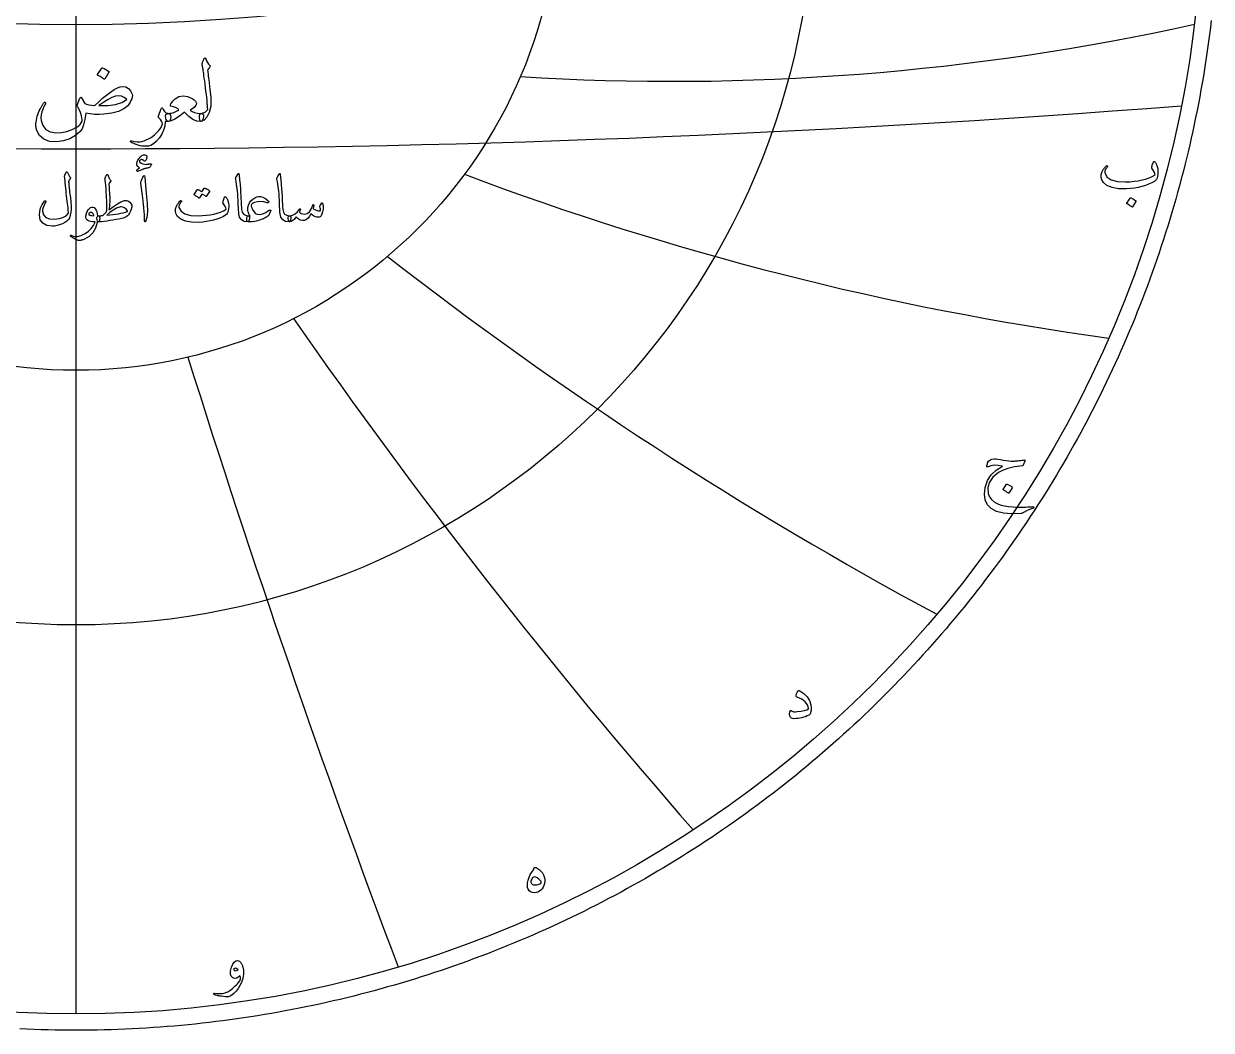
# Model space of a CAD drawing. Header units: millimetres. Extents: x -69 to 69, y -69 to 71.
# Drawn here: x -3.2 to 68.5, y -68.9 to -8.2 of the extents above; entities that cross this region are included whole.
import ezdxf

# ---------------------------------------------------------------- set-up
doc = ezdxf.new("R2010")
doc.units = ezdxf.units.MM
for name, color, linetype in [('CUT_OUTER', 1, 'Continuous'), ('ENGRAVE', 7, 'Continuous'), ('ENGRAVE_FINE', 8, 'Continuous'), ('TEXT', 5, 'Continuous')]:
    doc.layers.add(name, color=color, linetype=linetype)

msp = doc.modelspace()

# ---------------------------------------------------------------- linework, layer by layer
at = {"layer": 'CUT_OUTER'}
msp.add_lwpolyline([(68.4646, -8.0181), (68.4141, -8.4381), (68.361, -8.8577), (68.3054, -9.277), (68.2472, -9.6959), (68.1864, -10.1145), (68.1231, -10.5327), (68.0572, -10.9505), (67.9887, -11.3679), (67.9177, -11.7848), (67.8441, -12.2013), (67.7679, -12.6174), (67.6892, -13.033), (67.608, -13.4481), (67.5242, -13.8626), (67.4379, -14.2767), (67.349, -14.6902), (67.2576, -15.1032), (67.1636, -15.5156), (67.0672, -15.9274), (66.9682, -16.3386), (66.8667, -16.7492), (66.7626, -17.1592), (66.6561, -17.5685), (66.5471, -17.9772), (66.4355, -18.3852), (66.3214, -18.7925), (66.2049, -19.1991), (66.0858, -19.6049), (65.9643, -20.01), (65.8403, -20.4144), (65.7138, -20.818), (65.5848, -21.2208), (65.4534, -21.6229), (65.3194, -22.0241), (65.1831, -22.4245), (65.0443, -22.824), (64.903, -23.2227), (64.7593, -23.6205), (64.6131, -24.0174), (64.4645, -24.4134), (64.3135, -24.8085), (64.1601, -25.2026), (64.0042, -25.5958), (63.846, -25.9881), (63.6853, -26.3793), (63.5223, -26.7696), (63.3568, -27.1589), (63.189, -27.5471), (63.0188, -27.9343), (62.8462, -28.3204), (62.6712, -28.7055), (62.4939, -29.0895), (62.3142, -29.4724), (62.1322, -29.8542), (61.9479, -30.2349), (61.7612, -30.6144), (61.5722, -30.9928), (61.3809, -31.37), (61.1872, -31.7461), (60.9913, -32.1209), (60.793, -32.4946), (60.5925, -32.867), (60.3897, -33.2381), (60.1846, -33.6081), (59.9773, -33.9767), (59.7677, -34.3441), (59.5558, -34.7102), (59.3417, -35.0749), (59.1254, -35.4384), (58.9068, -35.8005), (58.686, -36.1613), (58.4631, -36.5207), (58.2379, -36.8787), (58.0105, -37.2354), (57.7809, -37.5906), (57.5492, -37.9444), (57.3153, -38.2968), (57.0792, -38.6478), (56.841, -38.9973), (56.6006, -39.3453), (56.3582, -39.6919), (56.1136, -40.037), (55.8668, -40.3805), (55.618, -40.7225), (55.3671, -41.063), (55.1141, -41.402), (54.859, -41.7394), (54.6019, -42.0752), (54.3427, -42.4095), (54.0814, -42.7421), (53.8182, -43.0731), (53.5529, -43.4025), (53.2855, -43.7303), (53.0162, -44.0564), (52.7449, -44.3809), (52.4716, -44.7037), (52.1963, -45.0248), (51.919, -45.3443), (51.6398, -45.662), (51.3587, -45.978), (51.0756, -46.2922), (50.7906, -46.6048), (50.5037, -46.9155), (50.2149, -47.2245), (49.9242, -47.5318), (49.6316, -47.8372), (49.3371, -48.1408), (49.0408, -48.4426), (48.7426, -48.7426), (48.4426, -49.0408), (48.1408, -49.3371), (47.8372, -49.6316), (47.5318, -49.9242), (47.2245, -50.2149), (46.9155, -50.5037), (46.6048, -50.7906), (46.2922, -51.0756), (45.978, -51.3587), (45.662, -51.6398), (45.3443, -51.919), (45.0248, -52.1963), (44.7037, -52.4716), (44.3809, -52.7449), (44.0564, -53.0162), (43.7303, -53.2855), (43.4025, -53.5529), (43.0731, -53.8182), (42.7421, -54.0814), (42.4095, -54.3427), (42.0752, -54.6019), (41.7394, -54.859), (41.402, -55.1141), (41.063, -55.3671), (40.7225, -55.618), (40.3805, -55.8668), (40.037, -56.1136), (39.6919, -56.3582), (39.3453, -56.6006), (38.9973, -56.841), (38.6478, -57.0792), (38.2968, -57.3153), (37.9444, -57.5492), (37.5906, -57.7809), (37.2354, -58.0105), (36.8787, -58.2379), (36.5207, -58.4631), (36.1613, -58.686), (35.8005, -58.9068), (35.4384, -59.1254), (35.0749, -59.3417), (34.7102, -59.5558), (34.3441, -59.7677), (33.9767, -59.9773), (33.6081, -60.1846), (33.2381, -60.3897), (32.867, -60.5925), (32.4946, -60.793), (32.1209, -60.9913), (31.7461, -61.1872), (31.37, -61.3809), (30.9928, -61.5722), (30.6144, -61.7612), (30.2349, -61.9479), (29.8542, -62.1322), (29.4724, -62.3142), (29.0895, -62.4939), (28.7055, -62.6712), (28.3204, -62.8462), (27.9343, -63.0188), (27.5471, -63.189), (27.1589, -63.3568), (26.7696, -63.5223), (26.3793, -63.6853), (25.9881, -63.846), (25.5958, -64.0042), (25.2026, -64.1601), (24.8085, -64.3135), (24.4134, -64.4645), (24.0174, -64.6131), (23.6205, -64.7593), (23.2227, -64.903), (22.824, -65.0443), (22.4245, -65.1831), (22.0241, -65.3194), (21.6229, -65.4534), (21.2208, -65.5848), (20.818, -65.7138), (20.4144, -65.8403), (20.01, -65.9643), (19.6049, -66.0858), (19.1991, -66.2049), (18.7925, -66.3214), (18.3852, -66.4355), (17.9772, -66.5471), (17.5685, -66.6561), (17.1592, -66.7626), (16.7492, -66.8667), (16.3386, -66.9682), (15.9274, -67.0672), (15.5156, -67.1636), (15.1032, -67.2576), (14.6902, -67.349), (14.2767, -67.4379), (13.8626, -67.5242), (13.4481, -67.608), (13.033, -67.6892), (12.6174, -67.7679), (12.2013, -67.8441), (11.7848, -67.9177), (11.3679, -67.9887), (10.9505, -68.0572), (10.5327, -68.1231), (10.1145, -68.1864), (9.6959, -68.2472), (9.277, -68.3054), (8.8577, -68.361), (8.4381, -68.4141), (8.0181, -68.4646), (7.5979, -68.5125), (7.1774, -68.5578), (6.7566, -68.6006), (6.3355, -68.6407), (5.9142, -68.6783), (5.4927, -68.7133), (5.071, -68.7457), (4.6491, -68.7755), (4.227, -68.8028), (3.8047, -68.8274), (3.3824, -68.8495), (2.9598, -68.8689), (2.5372, -68.8858), (2.1145, -68.9001), (1.6917, -68.9117), (1.2688, -68.9208), (0.8459, -68.9273), (0.423, -68.9312), (0, -68.9325), (-0.423, -68.9312), (-0.8459, -68.9273), (-1.2688, -68.9208), (-1.6917, -68.9117), (-2.1145, -68.9001), (-2.5372, -68.8858), (-2.9598, -68.8689), (-3.3824, -68.8495)], dxfattribs=at)
at = {"layer": 'ENGRAVE'}
for points in [[(0, -67.95), (0, 67.95)], [(0, -67.95), (0, -29.1157)]]:
    msp.add_lwpolyline(points, dxfattribs=at)
for radius in [67.95, 44.4794, 29.1157]:
    msp.add_circle((0, 0), radius, dxfattribs=at)
for centre, radius, start, end in [((0, 115.8727), 124.1164, 237.334847, 302.665153), ((35.9361, 134.1152), 145.7968, 266.404727, 282.482635), ((86.6764, 150.1279), 178.9681, 249.303424, 262.165751), ((163.2884, 163.2884), 235.1693, 232.086577, 241.733322), ((299.7831, 173.0798), 349.0056, 214.777897, 221.20906), ((668.4659, 179.1149), 693.4747, 197.4053373, 200.6209189)]:
    msp.add_arc(centre, radius, start, end, dxfattribs=at)
at = {"layer": 'ENGRAVE_FINE'}
msp.add_arc((0, 841.4234), 857.1744, 265.5394658, 274.4605342, dxfattribs=at)
at = {"layer": 'TEXT'}
for points in [[(7.6192, -10.5623), (7.6553, -10.4749), (7.6835, -10.4056), (7.7036, -10.3544), (7.7156, -10.3212), (7.725, -10.3001), (7.737, -10.2851), (7.7518, -10.276), (7.7692, -10.273), (7.789, -10.2764), (7.8054, -10.2864), (7.8184, -10.3032), (7.8281, -10.3266), (7.8727, -10.4415), (7.9259, -10.5449), (7.9879, -10.637), (8.0585, -10.7177), (8.0783, -10.7435), (8.084, -10.7727), (8.0756, -10.8051), (8.0532, -10.841), (7.9353, -11.0071), (7.9433, -11.0814), (7.9514, -11.1544), (7.9594, -11.2261), (7.9674, -11.2964), (7.9755, -11.3654), (7.9835, -11.433), (7.9916, -11.4993), (7.9996, -11.5643), (8.0736, -12.1657), (8.1188, -12.6359), (8.1352, -12.9748), (8.1228, -13.1824), (8.0217, -13.5592), (7.8897, -13.8375), (7.727, -14.0173), (7.5334, -14.0987), (7.5281, -14.0987), (7.5227, -14.0987), (7.5174, -14.0987), (7.512, -14.0987), (7.4802, -14.0685), (7.4598, -13.9995), (7.4507, -13.8917), (7.4531, -13.745), (7.4581, -13.6908), (7.4732, -13.6513), (7.4983, -13.6265), (7.5334, -13.6164), (7.6694, -13.5893), (7.7826, -13.5401), (7.873, -13.4688), (7.9407, -13.3753), (7.9361, -13.2631), (7.9279, -13.1356), (7.916, -12.9926), (7.9005, -12.8342), (7.8815, -12.661), (7.8596, -12.4738), (7.8347, -12.2726), (7.8067, -12.0572), (7.7809, -11.8456), (7.7571, -11.6554), (7.7354, -11.4866), (7.7156, -11.3393), (7.6985, -11.2134), (7.6848, -11.1089), (7.6744, -11.0258), (7.6674, -10.9642), (7.6138, -10.6588), (7.6121, -10.6287), (7.6125, -10.6025), (7.6148, -10.5804), (7.6192, -10.5623)], [(1.5538, -10.8785), (1.5605, -10.8718), (1.5699, -10.8678), (1.582, -10.8664), (1.5967, -10.8678), (1.7009, -10.91), (1.799, -10.9615), (1.8911, -11.0225), (1.9771, -11.0928), (1.9855, -11.1035), (1.9892, -11.1142), (1.9882, -11.1249), (1.9825, -11.1357), (1.7307, -11.5429), (1.7213, -11.5526), (1.7092, -11.5549), (1.6945, -11.5499), (1.6771, -11.5375), (1.662, -11.5268), (1.6382, -11.5107), (1.6057, -11.4893), (1.5646, -11.4625), (1.514, -11.4304), (1.4534, -11.3928), (1.3827, -11.35), (1.302, -11.3018), (1.2913, -11.2937), (1.2859, -11.2857), (1.2859, -11.2776), (1.2913, -11.2696)], [(2.8076, -11.993), (2.9945, -12.0204), (3.1532, -12.1081), (3.2838, -12.2562), (3.3863, -12.4645), (3.3977, -12.5442), (3.389, -12.6332), (3.3602, -12.7317), (3.3113, -12.8395), (3.255, -12.9433), (3.2041, -13.0297), (3.1586, -13.0987), (3.1184, -13.1503), (2.884, -13.3432), (2.5665, -13.4932), (2.166, -13.6004), (1.6824, -13.6647), (1.3914, -13.6787), (1.1131, -13.6727), (0.8476, -13.6466), (0.5947, -13.6004), (0.5351, -13.9932), (0.4581, -14.309), (0.3637, -14.5477), (0.2518, -14.7095), (-0.0415, -14.959), (-0.3751, -15.1448), (-0.7488, -15.2671), (-1.1627, -15.3257), (-1.5984, -15.3052), (-1.9463, -15.1797), (-2.2065, -14.9489), (-2.379, -14.613), (-2.3937, -14.561), (-2.4058, -14.5066), (-2.4151, -14.4498), (-2.4218, -14.3907), (-2.4252, -14.3296), (-2.4245, -14.2668), (-2.4198, -14.2023), (-2.4111, -14.1362), (-2.3924, -14.0191), (-2.3683, -13.9038), (-2.3388, -13.7901), (-2.304, -13.6781), (-2.2641, -13.5681), (-2.2196, -13.4604), (-2.1704, -13.3551), (-2.1164, -13.2521), (-2.0925, -13.2102), (-2.0689, -13.1704), (-2.0456, -13.1325), (-2.0227, -13.0967), (-2.0004, -13.0629), (-1.9791, -13.0311), (-1.9589, -13.0013), (-1.9396, -12.9735), (-1.9259, -12.9577), (-1.9115, -12.948), (-1.8964, -12.9443), (-1.8807, -12.9467), (-1.8639, -12.953), (-1.8512, -12.9614), (-1.8425, -12.9718), (-1.8378, -12.9842), (-1.8365, -12.9983), (-1.8378, -13.0137), (-1.8418, -13.0304), (-1.8485, -13.0485), (-1.8877, -13.1078), (-1.9249, -13.1731), (-1.96, -13.2444), (-1.9932, -13.3218), (-2.0629, -13.5197), (-2.1057, -13.7062), (-2.1218, -13.8813), (-2.1111, -14.0451), (-2.0109, -14.3562), (-1.8284, -14.5822), (-1.5636, -14.7232), (-1.2163, -14.7791), (-0.8807, -14.7634), (-0.5546, -14.7001), (-0.2378, -14.5893), (0.0697, -14.4309), (0.1624, -14.3649), (0.2425, -14.2849), (0.3098, -14.1908), (0.3643, -14.0826), (0.3707, -14.0675), (0.3737, -14.0491), (0.3734, -14.0273), (0.3697, -14.0022), (0.3225, -13.7625), (0.2612, -13.5521), (0.1859, -13.3713), (0.0964, -13.2199), (0.0787, -13.1922), (0.0683, -13.1677), (0.0653, -13.1466), (0.0697, -13.1289), (0.2358, -12.6895), (0.2595, -12.6563), (0.2826, -12.6426), (0.3051, -12.6483), (0.3268, -12.6734), (0.5251, -13.011), (0.6312, -13.0612), (0.7675, -13.0994), (0.934, -13.1255), (1.1306, -13.1396), (1.364, -12.9122), (1.598, -12.7016), (1.8328, -12.5077), (2.0682, -12.3305), (2.2933, -12.1828), (2.4915, -12.0773), (2.663, -12.014), (2.8076, -11.993)], [(3.0702, -12.7859), (2.9057, -12.6607), (2.734, -12.585), (2.5548, -12.5589), (2.3683, -12.5823), (2.166, -12.6537), (1.9343, -12.7712), (1.6731, -12.935), (1.3824, -13.1449), (1.9118, -13.1466), (2.3696, -13.0873), (2.7557, -12.9671), (3.0702, -12.7859)], [(7.5334, -13.6164), (7.6118, -13.6282), (7.6647, -13.6633), (7.6922, -13.7219), (7.6942, -13.804), (7.6681, -13.9309), (7.6326, -14.0223), (7.5877, -14.0782), (7.5334, -14.0987), (7.2866, -14.0762), (7.0392, -13.9768), (6.791, -13.8003), (6.5422, -13.5468), (6.2284, -13.7902), (5.9622, -13.9634), (5.7435, -14.0662), (5.5724, -14.0987), (5.5158, -14.0859), (5.4692, -14.0478), (5.4327, -13.9841), (5.4063, -13.8951), (5.3986, -13.7772), (5.4237, -13.6915), (5.4816, -13.6379), (5.5724, -13.6164), (5.6549, -13.6084), (5.7365, -13.595), (5.817, -13.5763), (5.8965, -13.5521), (5.9751, -13.5223), (6.0526, -13.4865), (6.1291, -13.4447), (6.2046, -13.3968), (6.1119, -13.3211), (5.9997, -13.2601), (5.8681, -13.2139), (5.7171, -13.1824), (5.7033, -13.1767), (5.6943, -13.165), (5.6899, -13.1473), (5.6903, -13.1235), (5.7157, -13.0415), (5.7706, -12.9507), (5.855, -12.8512), (5.9689, -12.7431), (6.2063, -12.6008), (6.4578, -12.5489), (6.7234, -12.5874), (7.003, -12.7163), (7.1215, -12.7987), (7.2039, -12.8797), (7.2501, -12.9594), (7.2602, -13.0378), (7.2307, -13.1222), (7.1584, -13.2146), (7.0432, -13.3151), (6.8851, -13.4236), (6.998, -13.5079), (7.1436, -13.5682), (7.3221, -13.6044), (7.5334, -13.6164)], [(4.9669, -13.7665), (5.133, -13.3378), (5.1514, -13.3037), (5.1692, -13.2869), (5.1863, -13.2876), (5.2027, -13.3057), (5.2476, -13.3807), (5.2911, -13.445), (5.3333, -13.4986), (5.3741, -13.5414), (5.419, -13.5742), (5.4679, -13.5977), (5.5208, -13.6118), (5.5777, -13.6164), (5.634, -13.6312), (5.6742, -13.6754), (5.6983, -13.7491), (5.7063, -13.8522), (5.6983, -13.956), (5.6742, -14.0317), (5.634, -14.0792), (5.5777, -14.0987), (5.5345, -14.1007), (5.4907, -14.1013), (5.4461, -14.1007), (5.4009, -14.0987), (5.3932, -14.1007), (5.3862, -14.1067), (5.3798, -14.1168), (5.3741, -14.1308), (5.3453, -14.3843), (5.275, -14.6305), (5.1632, -14.8692), (5.0098, -15.1006), (4.8387, -15.3019), (4.6736, -15.4502), (4.5145, -15.5457), (4.3615, -15.5882), (4.2175, -15.5993), (4.0855, -15.6003), (3.9656, -15.5912), (3.8578, -15.5721), (3.8051, -15.5574), (3.7486, -15.54), (3.6885, -15.5199), (3.6247, -15.4971), (3.5576, -15.471), (3.4874, -15.4409), (3.4143, -15.4067), (3.3381, -15.3685), (3.319, -15.3598), (3.3046, -15.3498), (3.2949, -15.3384), (3.2899, -15.3257), (3.2865, -15.3086), (3.2872, -15.2949), (3.2919, -15.2845), (3.3006, -15.2774), (3.312, -15.2711), (3.3247, -15.2681), (3.3387, -15.2684), (3.3541, -15.2721), (3.5229, -15.3062), (3.681, -15.323), (3.8283, -15.3223), (3.965, -15.3042), (4.1001, -15.2686), (4.2322, -15.2205), (4.3613, -15.1601), (4.4874, -15.0872), (4.6108, -15.0023), (4.7318, -14.9057), (4.8506, -14.7974), (4.9669, -14.6773), (5.0543, -14.5678), (5.1236, -14.459), (5.1749, -14.3508), (5.208, -14.2433), (5.1983, -14.1683), (5.1585, -14.0826), (5.0885, -13.9862), (4.9884, -13.879), (4.9709, -13.8559), (4.9616, -13.8294), (4.9602, -13.7996), (4.9669, -13.7665)], [(4.3963, -16.8983), (4.3439, -16.9081), (4.2953, -16.9173), (4.2505, -16.9261), (4.2094, -16.9344), (4.1724, -16.9425), (4.1396, -16.9505), (4.1111, -16.9585), (4.0869, -16.9666), (4.0623, -16.9757), (4.0326, -16.9872), (3.998, -17.0009), (3.9583, -17.0168), (3.9136, -17.0353), (3.8638, -17.0565), (3.8091, -17.0805), (3.7493, -17.1072), (3.7249, -17.1153), (3.7041, -17.1153), (3.6868, -17.1072), (3.673, -17.0911), (3.6647, -17.0517), (3.688, -17.0058), (3.743, -16.9533), (3.8297, -16.8942), (3.7634, -16.8566), (3.7131, -16.8159), (3.679, -16.7722), (3.6609, -16.7255), (3.6574, -16.6373), (3.679, -16.5416), (3.7257, -16.4384), (3.7975, -16.3276), (3.8832, -16.2284), (3.9713, -16.1599), (4.062, -16.1219), (4.1552, -16.1146), (4.2072, -16.1277), (4.2426, -16.1548), (4.2614, -16.196), (4.2637, -16.2513), (4.2546, -16.311), (4.2396, -16.3658), (4.2185, -16.4155), (4.1913, -16.4602), (4.1642, -16.4916), (4.1391, -16.5054), (4.116, -16.5017), (4.0949, -16.4803), (4.0708, -16.4484), (4.0427, -16.4251), (4.0105, -16.4103), (3.9743, -16.404), (3.9364, -16.404), (3.903, -16.412), (3.8741, -16.4281), (3.8498, -16.4522), (3.8319, -16.4813), (3.8267, -16.5085), (3.8339, -16.5336), (3.8538, -16.5567), (3.9281, -16.6117), (4.0185, -16.6521), (4.125, -16.678), (4.2476, -16.6893), (4.2583, -16.6889), (4.2702, -16.6878), (4.2834, -16.6859), (4.2978, -16.6833), (4.3135, -16.6801), (4.3305, -16.6767), (4.3487, -16.6731), (4.3682, -16.6692), (4.3893, -16.6653), (4.4083, -16.6617), (4.4254, -16.6583), (4.4405, -16.6551), (4.4538, -16.6525), (4.4656, -16.6506), (4.4759, -16.6495), (4.4847, -16.6491), (4.5013, -16.6509), (4.5148, -16.6561), (4.5254, -16.6649), (4.5329, -16.6772), (4.5377, -16.689), (4.54, -16.7003), (4.5397, -16.7111), (4.5369, -16.7214), (4.498, -16.7943), (4.4616, -16.848), (4.4277, -16.8827), (4.3963, -16.8983)], [(-0.6028, -17.1715), (-0.5957, -17.1592), (-0.5867, -17.1504), (-0.5757, -17.1451), (-0.5626, -17.1434), (-0.5495, -17.1457), (-0.5385, -17.1524), (-0.5294, -17.1637), (-0.5224, -17.1796), (-0.485, -17.2717), (-0.4451, -17.3514), (-0.4026, -17.4184), (-0.3577, -17.4729), (-0.3443, -17.4925), (-0.3406, -17.5151), (-0.3463, -17.5407), (-0.3617, -17.5694), (-0.3715, -17.5832), (-0.3808, -17.5965), (-0.3895, -17.6093), (-0.3978, -17.6216), (-0.4056, -17.6332), (-0.4129, -17.6437), (-0.4197, -17.6532), (-0.426, -17.6618), (-0.4365, -17.6774), (-0.444, -17.6959), (-0.4486, -17.7175), (-0.4501, -17.7422), (-0.4453, -17.8116), (-0.439, -17.8873), (-0.4312, -17.9693), (-0.4219, -18.0576), (-0.4114, -18.1522), (-0.3998, -18.253), (-0.3873, -18.3601), (-0.3737, -18.4735), (-0.3585, -18.5867), (-0.3451, -18.693), (-0.3334, -18.7926), (-0.3235, -18.8854), (-0.3151, -18.9717), (-0.3079, -19.0517), (-0.302, -19.1254), (-0.2974, -19.1929), (-0.2921, -19.3925), (-0.3084, -19.5816), (-0.3463, -19.7602), (-0.4059, -19.9282), (-0.4639, -20.027), (-0.5536, -20.1181), (-0.6749, -20.2018), (-0.8278, -20.2779), (-0.9936, -20.3409), (-1.1493, -20.3854), (-1.295, -20.4112), (-1.4306, -20.4185), (-1.7702, -20.3718), (-2.0133, -20.2437), (-2.16, -20.0342), (-2.2102, -19.7434), (-2.1926, -19.5266), (-2.1359, -19.3144), (-2.0399, -19.1067), (-1.9048, -18.9035), (-1.8945, -18.8917), (-1.8837, -18.8844), (-1.8724, -18.8817), (-1.8606, -18.8834), (-1.848, -18.8882), (-1.8385, -18.8945), (-1.832, -18.9023), (-1.8284, -18.9116), (-1.8259, -18.9254), (-1.8264, -18.9387), (-1.8299, -18.9515), (-1.8365, -18.9638), (-1.9287, -19.1434), (-1.9922, -19.2963), (-2.0271, -19.4227), (-2.0334, -19.5224), (-1.9663, -19.7371), (-1.8214, -19.8871), (-1.5986, -19.9722), (-1.298, -19.9925), (-1.027, -19.9632), (-0.7967, -19.8951), (-0.6071, -19.7883), (-0.4581, -19.6429), (-0.4613, -19.5727), (-0.4667, -19.4907), (-0.4743, -19.3969), (-0.4842, -19.2913), (-0.4967, -19.1736), (-0.5119, -19.0437), (-0.5298, -18.9014), (-0.5505, -18.7468), (-0.5701, -18.5873), (-0.5887, -18.4303), (-0.6063, -18.2759), (-0.6229, -18.1239), (-0.6382, -17.9745), (-0.652, -17.8275), (-0.6643, -17.6831), (-0.6751, -17.5412), (-0.6912, -17.4046), (-0.6904, -17.389), (-0.6882, -17.3745), (-0.6844, -17.3609), (-0.6791, -17.3483)], [(65.0706, -16.5424), (65.0994, -16.5786), (65.1258, -16.6185), (65.1497, -16.6622), (65.1713, -16.7096), (65.1905, -16.7605), (65.2072, -16.8146), (65.2215, -16.8719), (65.2335, -16.9325), (65.249, -17.0541), (65.2527, -17.1747), (65.2447, -17.2942), (65.2249, -17.4126), (65.1949, -17.5181), (65.1563, -17.6033), (65.1091, -17.6682), (65.0534, -17.7126), (64.8766, -17.8061), (64.6891, -17.8894), (64.4908, -17.9626), (64.2819, -18.0255), (64.0622, -18.0778), (63.8318, -18.1188), (63.5907, -18.1485), (63.3388, -18.167), (62.8668, -18.1622), (62.4794, -18.0963), (62.1767, -17.9693), (61.9586, -17.7812), (61.8691, -17.6341), (61.8279, -17.4758), (61.8348, -17.3062), (61.89, -17.1254), (61.9086, -17.0864), (61.9302, -17.0466), (61.9547, -17.006), (61.9822, -16.9646), (62.0126, -16.9224), (62.0459, -16.8795), (62.0822, -16.8356), (62.1215, -16.791), (62.1346, -16.7785), (62.1483, -16.7707), (62.1625, -16.7677), (62.1772, -16.7696), (62.1871, -16.7734), (62.1954, -16.7803), (62.2021, -16.7905), (62.2072, -16.8039), (62.2096, -16.8165), (62.2083, -16.8285), (62.2032, -16.8401), (62.1944, -16.8511), (62.1577, -16.8947), (62.1247, -16.94), (62.0955, -16.9869), (62.0701, -17.0354), (62.0526, -17.0817), (62.0433, -17.1265), (62.0419, -17.1696), (62.0486, -17.2111), (62.1826, -17.4536), (62.4344, -17.6237), (62.8041, -17.7215), (63.2917, -17.7469), (63.5597, -17.7366), (63.8152, -17.7142), (64.058, -17.6798), (64.2883, -17.6333), (64.5062, -17.5748), (64.7121, -17.5042), (64.9059, -17.4216), (65.0877, -17.3268), (65.07, -17.2384), (65.0298, -17.1404), (64.9672, -17.0327), (64.882, -16.9153), (64.8793, -16.9041), (64.8798, -16.8832), (64.8836, -16.8527), (64.8905, -16.8125), (64.8924, -16.8085), (64.8938, -16.805), (64.8946, -16.802), (64.8948, -16.7996), (64.9088, -16.745), (64.9291, -16.6839), (64.9559, -16.6164), (64.9891, -16.5424), (65.0039, -16.5199), (65.0223, -16.5124), (65.0446, -16.5199), (65.0706, -16.5424)], [(1.8485, -17.3162), (1.8581, -17.3059), (1.8666, -17.2991), (1.8742, -17.2958), (1.8807, -17.2961), (1.8885, -17.2996), (1.8958, -17.3061), (1.9025, -17.3157), (1.9088, -17.3282), (1.9343, -17.3825), (1.9585, -17.4327), (1.9815, -17.4789), (2.0032, -17.5211), (2.024, -17.5588), (2.0439, -17.5915), (2.0631, -17.6191), (2.0816, -17.6417), (2.0952, -17.6603), (2.0997, -17.6799), (2.0952, -17.7005), (2.0816, -17.7221), (2.0012, -17.8225), (1.9909, -17.8399), (1.9842, -17.8597), (1.9809, -17.882), (1.9811, -17.9069), (1.9942, -18.0965), (2.0053, -18.2636), (2.0143, -18.408), (2.0213, -18.5298), (2.0266, -18.6292), (2.0304, -18.7066), (2.0326, -18.7619), (2.0334, -18.795), (2.0325, -18.893), (2.0299, -18.9859), (2.0255, -19.0738), (2.0193, -19.1567), (2.0117, -19.2345), (2.0027, -19.3074), (1.9926, -19.3752), (1.9811, -19.438), (2.2542, -19.229), (2.4905, -19.0683), (2.6902, -18.9558), (2.8532, -18.8915), (2.9258, -18.8744), (2.9908, -18.8673), (3.0483, -18.8704), (3.0983, -18.8834), (3.1689, -18.9201), (3.2359, -18.9779), (3.2995, -19.0567), (3.3595, -19.1567), (3.3688, -19.1805), (3.3726, -19.2079), (3.3708, -19.2388), (3.3635, -19.2732), (3.3236, -19.3968), (3.2761, -19.5143), (3.2211, -19.6258), (3.1586, -19.7313), (3.0978, -19.7991), (3.0119, -19.8579), (2.9009, -19.9076), (2.7648, -19.9483), (2.5825, -19.9886), (2.4016, -20.0252), (2.2219, -20.058), (2.0434, -20.087), (1.8665, -20.112), (1.6913, -20.1327), (1.5179, -20.1491), (1.3462, -20.1613), (1.3269, -20.1558), (1.309, -20.1392), (1.2927, -20.1116), (1.2779, -20.0729), (1.2648, -20.0254), (1.2578, -19.9795), (1.2568, -19.935), (1.2618, -19.8921), (1.2731, -19.8547), (1.291, -19.8268), (1.3153, -19.8084), (1.3462, -19.7997), (1.3873, -19.7974), (1.4261, -19.7946), (1.4626, -19.7914), (1.4969, -19.7876), (1.5289, -19.7838), (1.5587, -19.7806), (1.5862, -19.7778), (1.6114, -19.7755), (1.8365, -19.5585), (1.8385, -19.5491), (1.8405, -19.5369), (1.8425, -19.522), (1.8445, -19.5043), (1.8465, -19.4838), (1.8485, -19.4606), (1.8505, -19.4346), (1.8526, -19.4058), (1.8543, -19.3746), (1.8556, -19.341), (1.8563, -19.3052), (1.8566, -19.2672), (1.8566, -19.2271), (1.8566, -19.1853), (1.8566, -19.1417), (1.8566, -19.0964), (1.8561, -19.0452), (1.8546, -18.9839), (1.852, -18.9126), (1.8485, -18.8312), (1.844, -18.7403), (1.8385, -18.6403), (1.832, -18.5313), (1.8244, -18.4133), (1.8071, -18.1513), (1.7913, -17.9441), (1.777, -17.7916), (1.7641, -17.6939), (1.7538, -17.6311), (1.7471, -17.5834), (1.7438, -17.5508), (1.7441, -17.5332), (1.7562, -17.5), (1.7687, -17.4689), (1.7813, -17.4398), (1.7943, -17.4126), (1.8075, -17.387), (1.8209, -17.3624), (1.8346, -17.3388), (1.8485, -17.3162)], [(4.0306, -17.4689), (4.069, -17.3945), (4.0999, -17.3684), (4.1233, -17.3905), (4.1391, -17.4609), (4.2315, -18.4454), (4.2865, -19.0497), (4.2988, -19.5324), (4.2685, -19.8936), (4.1954, -20.1332), (4.1821, -20.1528), (4.1702, -20.1633), (4.16, -20.1648), (4.1512, -20.1573), (4.1441, -20.1455), (4.1391, -20.1302), (4.1361, -20.1113), (4.1351, -20.089), (4.1351, -19.9149), (4.127, -19.7303), (4.111, -19.5352), (4.0869, -19.3295), (4.0816, -19.2757), (4.0658, -19.1306), (4.0394, -18.894), (4.0025, -18.566), (3.9141, -17.8386), (3.9121, -17.7999), (3.9141, -17.7643), (3.9201, -17.7316), (3.9301, -17.702)], [(9.7691, -17.268), (9.7769, -17.2559), (9.7842, -17.2479), (9.7909, -17.2439), (9.7972, -17.2439), (9.8068, -17.2491), (9.8153, -17.265), (9.8228, -17.2913), (9.8294, -17.3282), (9.8625, -17.6284), (9.8896, -17.9059), (9.9107, -18.1608), (9.9258, -18.3932), (9.9355, -18.5918), (9.9444, -18.7699), (9.9526, -18.9274), (9.96, -19.0643), (9.9664, -19.1805), (9.9715, -19.2762), (9.9754, -19.3513), (9.9781, -19.4058), (10.0137, -19.5691), (10.0926, -19.6891), (10.2146, -19.766), (10.3799, -19.7997), (10.4259, -19.8117), (10.4553, -19.8398), (10.4681, -19.884), (10.4643, -19.9443), (10.4455, -20.0393), (10.4251, -20.1071), (10.4033, -20.1478), (10.3799, -20.1613), (10.1473, -20.1307), (9.976, -20.0388), (9.866, -19.8855), (9.8173, -19.6711), (9.8097, -19.5685), (9.8027, -19.4656), (9.7966, -19.3625), (9.7912, -19.2592), (9.7863, -19.1556), (9.7816, -19.0517), (9.7773, -18.9476), (9.7731, -18.8432), (9.7656, -18.6442), (9.755, -18.465), (9.7415, -18.3056), (9.7249, -18.1661), (9.7053, -18.0321), (9.6827, -17.8893), (9.6571, -17.7378), (9.6284, -17.5774), (9.6247, -17.5485), (9.6254, -17.5221), (9.6307, -17.4983), (9.6405, -17.4769)], [(12.2566, -17.268), (12.2644, -17.2559), (12.2716, -17.2479), (12.2784, -17.2439), (12.2847, -17.2439), (12.2942, -17.2491), (12.3028, -17.265), (12.3103, -17.2913), (12.3169, -17.3282), (12.35, -17.6284), (12.3771, -17.9059), (12.3982, -18.1608), (12.4133, -18.3932), (12.423, -18.5918), (12.4319, -18.7699), (12.44, -18.9274), (12.4475, -19.0643), (12.4539, -19.1805), (12.459, -19.2762), (12.4629, -19.3513), (12.4655, -19.4058), (12.5012, -19.5691), (12.5801, -19.6891), (12.7021, -19.766), (12.8674, -19.7997), (12.9134, -19.8117), (12.9427, -19.8398), (12.9555, -19.884), (12.9518, -19.9443), (12.9329, -20.0393), (12.9126, -20.1071), (12.8907, -20.1478), (12.8674, -20.1613), (12.6348, -20.1307), (12.4635, -20.0388), (12.3535, -19.8855), (12.3048, -19.6711), (12.2971, -19.5685), (12.2902, -19.4656), (12.2841, -19.3625), (12.2787, -19.2592), (12.2738, -19.1556), (12.2691, -19.0517), (12.2647, -18.9476), (12.2606, -18.8432), (12.2531, -18.6442), (12.2425, -18.465), (12.2289, -18.3056), (12.2124, -18.1661), (12.1928, -18.0321), (12.1702, -17.8893), (12.1446, -17.7378), (12.1159, -17.5774), (12.1122, -17.5485), (12.1129, -17.5221), (12.1182, -17.4983), (12.128, -17.4769)], [(7.7277, -18.132), (7.7327, -18.1269), (7.7397, -18.1239), (7.7488, -18.1229), (7.7598, -18.1239), (7.7994, -18.1387), (7.8377, -18.1551), (7.8747, -18.1729), (7.9105, -18.1922), (7.9453, -18.2133), (7.9793, -18.2364), (8.0126, -18.2616), (8.0451, -18.2887), (8.0514, -18.297), (8.0542, -18.3058), (8.0534, -18.315), (8.0492, -18.3248), (7.8563, -18.6303), (7.851, -18.6343), (7.8432, -18.6343), (7.8329, -18.6303), (7.8201, -18.6222), (7.8113, -18.6148), (7.797, -18.6046), (7.7771, -18.5917), (7.7518, -18.576), (7.7206, -18.5573), (7.6835, -18.5353), (7.6403, -18.5101), (7.591, -18.4816), (7.4383, -18.7187), (7.4313, -18.7259), (7.4223, -18.7277), (7.4112, -18.7239), (7.3981, -18.7146), (7.3868, -18.7066), (7.369, -18.6946), (7.3447, -18.6785), (7.3138, -18.6584), (7.2758, -18.6343), (7.2304, -18.6061), (7.1774, -18.574), (7.1168, -18.5378), (7.1106, -18.5318), (7.1078, -18.5258), (7.1086, -18.5197), (7.1128, -18.5137), (7.3097, -18.2204), (7.3148, -18.2153), (7.3218, -18.2123), (7.3308, -18.2113), (7.3419, -18.2123), (7.3755, -18.2232), (7.4082, -18.2359), (7.4398, -18.2504), (7.4705, -18.2666), (7.5001, -18.2843), (7.5288, -18.3032), (7.5564, -18.3235), (7.583, -18.3449)], [(1.2658, -20.2055), (1.1717, -20.5363), (1.0137, -20.8133), (0.7919, -21.0366), (0.5063, -21.2061), (0.4664, -21.2233), (0.427, -21.2388), (0.388, -21.2525), (0.3496, -21.2644), (0.3119, -21.2743), (0.2753, -21.282), (0.2396, -21.2874), (0.2049, -21.2905), (0.1185, -21.2782), (0.004, -21.2333), (-0.1386, -21.1557), (-0.3094, -21.0454), (-0.3278, -21.0296), (-0.3386, -21.0143), (-0.3418, -20.9994), (-0.3376, -20.9851), (-0.328, -20.9741), (-0.3155, -20.969), (-0.2999, -20.9701), (-0.2813, -20.9771), (-0.1037, -21.0346), (0.0954, -21.0343), (0.3162, -20.9763), (0.5586, -20.8605), (0.7565, -20.7262), (0.9202, -20.5682), (1.0498, -20.3866), (1.1453, -20.1814), (1.1445, -20.1741), (1.1423, -20.1684), (1.1385, -20.1641), (1.1332, -20.1613), (0.9948, -20.1533), (0.877, -20.1372), (0.7798, -20.1131), (0.7032, -20.0809), (0.644, -20.0312), (0.6068, -19.9624), (0.5917, -19.8745), (0.5988, -19.7675), (0.601, -19.7533), (0.6038, -19.7389), (0.6071, -19.7242), (0.6108, -19.7092), (0.6151, -19.6938), (0.6199, -19.6776), (0.6251, -19.6606), (0.6309, -19.6429), (0.6781, -19.5281), (0.7354, -19.433), (0.8027, -19.3574), (0.8801, -19.3014), (0.9592, -19.2707), (1.0318, -19.2712), (1.0978, -19.3029), (1.1573, -19.3656), (1.2093, -19.4531), (1.2488, -19.5545), (1.2756, -19.6701), (1.29, -19.7997), (1.2979, -19.7995), (1.3055, -19.7991), (1.3129, -19.7985), (1.3201, -19.7976), (1.3273, -19.7968), (1.3347, -19.7961), (1.3423, -19.7958), (1.3502, -19.7956), (1.3774, -19.8014), (1.3985, -19.8187), (1.4135, -19.8476), (1.4226, -19.8881), (1.4263, -19.9325), (1.4256, -19.9775), (1.4203, -20.0229), (1.4105, -20.0689), (1.3977, -20.1093), (1.3834, -20.1382), (1.3676, -20.1555), (1.3502, -20.1613), (1.2739, -20.1613), (1.2734, -20.1686), (1.2719, -20.1784), (1.2694, -20.1907), (1.2658, -20.2055)], [(2.7125, -19.2531), (2.6922, -19.2539), (2.6713, -19.2561), (2.65, -19.2599), (2.6281, -19.2652), (2.4307, -19.3428), (2.2363, -19.451), (2.0449, -19.5899), (1.8566, -19.7595), (2.0447, -19.7419), (2.2233, -19.7213), (2.3923, -19.6977), (2.5518, -19.6711), (2.7017, -19.6412), (2.8421, -19.6078), (2.973, -19.5708), (3.0943, -19.5304), (3.1056, -19.5256), (3.1114, -19.5194), (3.1116, -19.5116), (3.1063, -19.5023), (3.0199, -19.3963), (2.9255, -19.3194), (2.823, -19.2717), (2.7125, -19.2531)], [(9.0377, -18.6664), (9.0647, -18.7003), (9.0895, -18.7377), (9.1119, -18.7787), (9.1322, -18.8231), (9.1501, -18.8709), (9.1658, -18.9216), (9.1792, -18.9753), (9.1904, -19.0321), (9.205, -19.1461), (9.2085, -19.2592), (9.201, -19.3712), (9.1824, -19.4822), (9.1543, -19.5811), (9.1181, -19.661), (9.0739, -19.7218), (9.0216, -19.7635), (8.8559, -19.8511), (8.6801, -19.9292), (8.4942, -19.9978), (8.2983, -20.0568), (8.0924, -20.1058), (7.8764, -20.1442), (7.6503, -20.1721), (7.4142, -20.1895), (6.9717, -20.1849), (6.6085, -20.1231), (6.3247, -20.0041), (6.1202, -19.8278), (6.0364, -19.6899), (5.9977, -19.5415), (6.0042, -19.3825), (6.056, -19.2129), (6.0734, -19.1764), (6.0936, -19.1391), (6.1166, -19.1011), (6.1424, -19.0622), (6.1709, -19.0227), (6.2021, -18.9824), (6.2362, -18.9413), (6.273, -18.8995), (6.2853, -18.8877), (6.2981, -18.8804), (6.3114, -18.8776), (6.3252, -18.8794), (6.3345, -18.8829), (6.3423, -18.8894), (6.3486, -18.899), (6.3533, -18.9116), (6.3556, -18.9234), (6.3543, -18.9347), (6.3496, -18.9455), (6.3413, -18.9558), (6.3069, -18.9967), (6.276, -19.0391), (6.2486, -19.0831), (6.2247, -19.1286), (6.2084, -19.172), (6.1996, -19.2139), (6.1984, -19.2544), (6.2046, -19.2933), (6.3302, -19.5206), (6.5663, -19.6801), (6.9129, -19.7718), (7.37, -19.7956), (7.6213, -19.786), (7.8608, -19.765), (8.0885, -19.7327), (8.3043, -19.6891), (8.5086, -19.6343), (8.7017, -19.5681), (8.8834, -19.4906), (9.0538, -19.4018), (9.0372, -19.3189), (8.9995, -19.227), (8.9408, -19.126), (8.8609, -19.016), (8.8584, -19.0055), (8.8589, -18.9859), (8.8624, -18.9573), (8.8689, -18.9196), (8.8707, -18.9158), (8.872, -18.9126), (8.8727, -18.9098), (8.873, -18.9075), (8.886, -18.8563), (8.9051, -18.799), (8.9302, -18.7357), (8.9614, -18.6664), (8.9752, -18.6453), (8.9925, -18.6383), (9.0134, -18.6453), (9.0377, -18.6664)], [(11.7342, -19.5063), (11.6257, -19.7474), (11.6118, -19.7713), (11.5985, -19.7906), (11.5857, -19.8054), (11.5734, -19.8157), (11.5109, -19.8585), (11.4438, -19.8986), (11.3722, -19.9359), (11.2961, -19.9704), (11.2158, -20.0027), (11.1314, -20.0332), (11.043, -20.062), (10.9505, -20.089), (10.7777, -20.1312), (10.625, -20.1573), (10.4924, -20.1673), (10.3799, -20.1613), (10.337, -20.1417), (10.3086, -20.1031), (10.2948, -20.0453), (10.2955, -19.9684), (10.3058, -19.8991), (10.3206, -19.8479), (10.34, -19.8147), (10.3638, -19.7997), (10.3679, -19.7997), (10.3719, -19.7997), (10.3759, -19.7997), (10.3799, -19.7997), (10.4098, -19.8027), (10.4392, -19.8037), (10.4681, -19.8027), (10.4964, -19.7997), (10.4477, -19.7276), (10.41, -19.648), (10.3834, -19.5608), (10.3679, -19.4661), (10.3656, -19.2966), (10.395, -19.1456), (10.456, -19.0133), (10.5487, -18.8995), (10.668, -18.7933), (10.7848, -18.7116), (10.8991, -18.6546), (11.0108, -18.6222), (11.1314, -18.6225), (11.268, -18.6674), (11.4207, -18.7571), (11.5895, -18.8915), (11.6086, -18.9123), (11.6176, -18.9347), (11.6166, -18.9585), (11.6056, -18.9839), (11.5897, -19.0035), (11.5704, -19.014), (11.5475, -19.0155), (11.5212, -19.008), (11.3321, -18.9532), (11.1424, -18.9337), (10.9523, -18.9492), (10.7617, -19), (10.6861, -19.0319), (10.6281, -19.0673), (10.5876, -19.1062), (10.5648, -19.1486), (10.5592, -19.2024), (10.5748, -19.2712), (10.6115, -19.3551), (10.6692, -19.4541), (10.7396, -19.554), (10.8059, -19.6289), (10.8682, -19.6786), (10.9264, -19.7032), (11.0533, -19.7158), (11.1806, -19.7012), (11.3084, -19.6595), (11.4368, -19.5907), (11.5533, -19.5103), (11.6136, -19.4721), (11.6618, -19.45), (11.698, -19.444), (11.7221, -19.4541), (11.7319, -19.4664), (11.7372, -19.4792), (11.7379, -19.4925), (11.7342, -19.5063)], [(14.8164, -19.016), (14.8252, -19.01), (14.8355, -19.012), (14.8473, -19.0221), (14.8606, -19.0401), (14.8749, -19.0708), (14.8857, -19.1145), (14.893, -19.1713), (14.8968, -19.2411), (14.898, -19.3204), (14.8937, -19.3978), (14.8839, -19.4731), (14.8686, -19.5465), (14.8239, -19.6891), (14.7742, -19.7916), (14.7194, -19.8539), (14.6597, -19.876), (14.5183, -19.8677), (14.3874, -19.8308), (14.2671, -19.7652), (14.1573, -19.6711), (14.082, -19.8195), (13.9926, -19.9353), (13.8891, -20.0184), (13.7716, -20.0689), (13.6482, -20.0799), (13.5234, -20.0488), (13.3971, -19.9755), (13.2692, -19.8599), (13.1658, -19.9918), (13.0643, -20.086), (12.9648, -20.1425), (12.8674, -20.1613), (12.8478, -20.1503), (12.8292, -20.1171), (12.8116, -20.0619), (12.7951, -19.9845), (12.789, -19.9082), (12.7991, -19.8519), (12.8252, -19.8157), (12.8674, -19.7997), (13.0527, -19.7577), (13.215, -19.6761), (13.3541, -19.5548), (13.4702, -19.3938), (13.4765, -19.385), (13.4832, -19.3787), (13.4905, -19.3749), (13.4983, -19.3737), (13.5078, -19.3747), (13.5164, -19.3777), (13.5239, -19.3827), (13.5305, -19.3898), (13.5342, -19.4114), (13.5254, -19.448), (13.5041, -19.4998), (13.4702, -19.5666), (13.5146, -19.6181), (13.5837, -19.656), (13.6774, -19.6804), (13.7957, -19.6912), (13.9431, -19.6603), (14.072, -19.5595), (14.1822, -19.389), (14.2739, -19.1486), (14.2784, -19.1363), (14.2839, -19.1275), (14.2905, -19.1223), (14.298, -19.1205), (14.3093, -19.1215), (14.3191, -19.1245), (14.3274, -19.1296), (14.3342, -19.1366), (14.3392, -19.1466), (14.3422, -19.1567), (14.3432, -19.1667), (14.3422, -19.1768), (14.302, -19.3456), (14.349, -19.3872), (14.4055, -19.4239), (14.4715, -19.4556), (14.5471, -19.4822), (14.6207, -19.4995), (14.6767, -19.5033), (14.7152, -19.4935), (14.736, -19.4701), (14.7428, -19.4345), (14.739, -19.3837), (14.7247, -19.3179), (14.6999, -19.2371), (14.7041, -19.2142), (14.725, -19.1697), (14.7624, -19.1037), (14.8164, -19.016)], [(63.5746, -18.7242), (63.58, -18.7189), (63.5875, -18.7157), (63.5971, -18.7146), (63.6089, -18.7157), (63.6922, -18.7494), (63.7707, -18.7907), (63.8444, -18.8394), (63.9132, -18.8957), (63.9199, -18.9043), (63.9229, -18.9128), (63.9221, -18.9214), (63.9175, -18.93), (63.7161, -19.2558), (63.7085, -19.2635), (63.6989, -19.2654), (63.6871, -19.2614), (63.6732, -19.2515), (63.6611, -19.2429), (63.6421, -19.23), (63.6161, -19.2129), (63.5832, -19.1915), (63.5427, -19.1657), (63.4942, -19.1357), (63.4377, -19.1014), (63.3731, -19.0629), (63.3646, -19.0564), (63.3603, -19.05), (63.3603, -19.0436), (63.3646, -19.0371)], [(1.073, -19.7554), (1.0308, -19.6819), (0.9845, -19.6299), (0.9343, -19.5995), (0.8801, -19.5907), (0.8477, -19.5992), (0.8188, -19.6128), (0.7934, -19.6314), (0.7716, -19.655), (0.7645, -19.6675), (0.7635, -19.6811), (0.7685, -19.6957), (0.7796, -19.7112), (0.821, -19.7477), (0.8811, -19.7725), (0.9597, -19.7858), (1.0569, -19.7876), (1.0669, -19.7856), (1.073, -19.7796), (1.075, -19.7695), (1.073, -19.7554)], [(57.2262, -34.6047), (57.1233, -34.8362), (57.1139, -34.8514), (57.1029, -34.8629), (57.0903, -34.8707), (57.0761, -34.8747), (56.6006, -34.9497), (56.2028, -35.0419), (55.8826, -35.1512), (55.6402, -35.2777), (55.3002, -35.5549), (55.0819, -35.8595), (54.9852, -36.1915), (55.0101, -36.5507), (55.0856, -36.7452), (55.2137, -36.9172), (55.3942, -37.0667), (55.6273, -37.1937), (55.791, -37.2505), (55.9949, -37.2966), (56.2389, -37.3319), (56.5232, -37.3566), (56.6743, -37.3638), (56.8232, -37.3684), (56.9701, -37.3702), (57.1147, -37.3694), (57.2567, -37.3662), (57.3955, -37.3609), (57.531, -37.3534), (57.6634, -37.3437), (57.6945, -37.3416), (57.7191, -37.3437), (57.7373, -37.3502), (57.7491, -37.3609), (57.7555, -37.374), (57.7577, -37.3877), (57.7555, -37.4019), (57.7491, -37.4166), (57.7444, -37.4245), (57.7389, -37.4311), (57.7326, -37.4363), (57.7255, -37.4402), (57.7179, -37.4435), (57.71, -37.4471), (57.7018, -37.451), (57.6934, -37.4552), (57.5699, -37.4946), (57.4609, -37.5355), (57.3663, -37.5781), (57.2862, -37.6223), (57.2349, -37.6542), (57.1881, -37.6813), (57.1459, -37.7035), (57.1083, -37.7209), (57.0757, -37.7343), (57.0488, -37.7445), (57.0275, -37.7515), (57.0118, -37.7552), (56.4257, -37.7769), (55.9274, -37.7349), (55.5169, -37.629), (55.1944, -37.4595), (54.9613, -37.2269), (54.8236, -36.9365), (54.7813, -36.5882), (54.8343, -36.1821), (54.9747, -35.773), (55.1944, -35.4245), (55.4934, -35.1365), (55.8717, -34.909), (55.6038, -34.8579), (55.3701, -34.8458), (55.1708, -34.8729), (55.0058, -34.939), (54.9913, -34.9444), (54.9779, -34.9476), (54.9656, -34.9487), (54.9544, -34.9476), (54.945, -34.9441), (54.9383, -34.938), (54.9343, -34.9291), (54.9329, -34.9176), (54.9388, -34.8643), (54.9479, -34.8115), (54.9602, -34.7593), (54.9758, -34.7076), (55.0304, -34.6071), (55.1172, -34.5329), (55.2362, -34.4849), (55.3873, -34.4632), (55.4829, -34.464), (55.6027, -34.475), (55.7465, -34.4962), (55.9145, -34.5275), (56.0879, -34.5589), (56.2478, -34.58), (56.3943, -34.591), (56.5275, -34.5918), (56.5915, -34.589), (56.6593, -34.5849), (56.7308, -34.5794), (56.8061, -34.5725), (56.8851, -34.5641), (56.9679, -34.5538), (57.0544, -34.5416), (57.1447, -34.5275), (57.1964, -34.5259), (57.2272, -34.5382), (57.2372, -34.5645), (57.2262, -34.6047)], [(56.1203, -35.9935), (56.1256, -35.9881), (56.1331, -35.9849), (56.1428, -35.9838), (56.1546, -35.9849), (56.2379, -36.0187), (56.3164, -36.0599), (56.39, -36.1087), (56.4589, -36.165), (56.4656, -36.1735), (56.4685, -36.1821), (56.4677, -36.1907), (56.4632, -36.1992), (56.2617, -36.525), (56.2542, -36.5328), (56.2446, -36.5347), (56.2328, -36.5306), (56.2189, -36.5207), (56.2068, -36.5122), (56.1878, -36.4993), (56.1618, -36.4821), (56.1288, -36.4607), (56.0884, -36.435), (56.0399, -36.405), (55.9834, -36.3707), (55.9188, -36.3321), (55.9102, -36.3257), (55.9059, -36.3193), (55.9059, -36.3128), (55.9102, -36.3064)], [(43.4209, -48.7282), (43.4379, -48.6771), (43.4547, -48.6312), (43.4712, -48.5903), (43.4874, -48.5546), (43.503, -48.5236), (43.5179, -48.4972), (43.532, -48.4754), (43.5452, -48.4581), (43.5659, -48.4415), (43.5892, -48.4345), (43.6152, -48.4372), (43.6438, -48.4495), (43.8975, -48.6197), (44.0928, -48.8171), (44.2297, -49.0419), (44.3082, -49.294), (44.3192, -49.366), (44.3264, -49.4365), (44.3299, -49.5053), (44.3297, -49.5726), (44.3254, -49.6377), (44.3168, -49.7001), (44.3039, -49.7598), (44.2868, -49.8169), (44.2715, -49.8475), (44.2514, -49.8748), (44.2265, -49.8989), (44.1968, -49.9198), (44.0944, -49.9699), (43.9889, -50.013), (43.8801, -50.0492), (43.7681, -50.0784), (43.6535, -50.1012), (43.5367, -50.118), (43.4177, -50.129), (43.2966, -50.1341), (43.153, -50.11), (43.0651, -50.0291), (43.033, -49.8914), (43.0566, -49.6969), (43.0646, -49.6757), (43.0759, -49.6594), (43.0903, -49.6479), (43.108, -49.6412), (43.1233, -49.643), (43.1391, -49.6487), (43.1554, -49.658), (43.1723, -49.6712), (43.2246, -49.6993), (43.2955, -49.7151), (43.3853, -49.7186), (43.4938, -49.7098), (43.7293, -49.6755), (43.9214, -49.6369), (44.0701, -49.594), (44.1753, -49.5469), (44.1807, -49.5404), (44.1839, -49.5297), (44.185, -49.5147), (44.1839, -49.4954), (44.1113, -49.2929), (43.9707, -49.1139), (43.762, -48.9586), (43.4852, -48.8267), (43.4491, -48.8077), (43.4263, -48.7849), (43.4169, -48.7584), (43.4209, -48.7282)], [(27.6279, -59.1318), (27.6646, -59.1149), (27.7061, -59.1115), (27.7524, -59.1214), (27.8036, -59.1447), (27.9309, -59.2299), (28.0383, -59.3269), (28.1259, -59.4356), (28.1937, -59.5562), (28.2406, -59.6818), (28.2655, -59.8102), (28.2684, -59.9412), (28.2494, -60.0748), (28.2148, -60.1967), (28.1669, -60.3052), (28.1055, -60.4003), (28.0308, -60.4821), (27.9464, -60.5477), (27.8561, -60.5946), (27.7599, -60.6227), (27.6579, -60.6321), (27.5244, -60.6224), (27.4157, -60.5849), (27.3316, -60.5196), (27.2721, -60.4263), (27.2365, -60.313), (27.2239, -60.1831), (27.2343, -60.0365), (27.2678, -59.8734), (27.3222, -59.7041), (27.3953, -59.5433), (27.4872, -59.3912), (27.5979, -59.2476), (27.6016, -59.2409), (27.6043, -59.2293), (27.6059, -59.213), (27.6064, -59.1918), (27.6078, -59.1688), (27.6118, -59.1511), (27.6185, -59.1388), (27.6279, -59.1318)], [(28.0351, -60.0534), (28.053, -60.0309), (28.0554, -60.002), (28.0423, -59.9666), (28.0136, -59.9248), (27.9142, -59.8166), (27.8175, -59.7405), (27.7235, -59.6966), (27.6321, -59.6848), (27.5887, -59.6925), (27.5486, -59.7159), (27.5116, -59.7547), (27.4778, -59.8091), (27.4508, -59.8678), (27.4339, -59.9195), (27.4272, -59.9642), (27.4307, -60.002), (27.4607, -60.0714), (27.5121, -60.1209), (27.585, -60.1507), (27.6793, -60.1606), (27.7835, -60.1539), (27.8775, -60.1338), (27.9614, -60.1003), (28.0351, -60.0534)], [(9.3788, -65.1349), (9.457, -64.9532), (9.5417, -64.8241), (9.6328, -64.7475), (9.7303, -64.7234), (9.7914, -64.7341), (9.8503, -64.7662), (9.9071, -64.8198), (9.9618, -64.8948), (9.988, -64.9382), (10.011, -64.9827), (10.0309, -65.0282), (10.0475, -65.0749), (10.0617, -65.1228), (10.0743, -65.1724), (10.0853, -65.2235), (10.0946, -65.2763), (10.1035, -65.3939), (10.0957, -65.5324), (10.0713, -65.6918), (10.0303, -65.8721), (9.9698, -66.0589), (9.8867, -66.2376), (9.7812, -66.4082), (9.6531, -66.5708), (9.5189, -66.7125), (9.3992, -66.8162), (9.2939, -66.8819), (9.2031, -66.9095), (9.1104, -66.9143), (9.0037, -66.9116), (8.8832, -66.9014), (8.7487, -66.8837), (8.6805, -66.8726), (8.6174, -66.8607), (8.5594, -66.848), (8.5065, -66.8344), (8.4584, -66.8206), (8.4149, -66.8071), (8.3759, -66.7939), (8.3415, -66.7809), (8.3211, -66.7696), (8.3072, -66.7573), (8.2997, -66.7439), (8.2986, -66.7294), (8.3053, -66.715), (8.3168, -66.7059), (8.3332, -66.7021), (8.3543, -66.7037), (8.5196, -66.7198), (8.6812, -66.7209), (8.839, -66.7069), (8.993, -66.678), (9.0406, -66.6633), (9.0932, -66.6405), (9.1509, -66.6097), (9.2138, -66.5708), (9.2817, -66.5239), (9.3547, -66.469), (9.4328, -66.4061), (9.516, -66.3351), (9.5974, -66.2617), (9.6703, -66.1915), (9.7346, -66.1245), (9.7903, -66.0607), (9.8372, -65.9999), (9.875, -65.9418), (9.9036, -65.8863), (9.9232, -65.8336), (9.9119, -65.7537), (9.8996, -65.6942), (9.8862, -65.6551), (9.8717, -65.6364), (9.7847, -65.739), (9.6864, -65.7939), (9.5768, -65.8011), (9.456, -65.7607), (9.3563, -65.6734), (9.3102, -65.5399), (9.3177, -65.3604), (9.3788, -65.1349)], [(9.7689, -65.2935), (9.7056, -65.2168), (9.6403, -65.1884), (9.5728, -65.2083), (9.5031, -65.2763), (9.5599, -65.3224), (9.6231, -65.3406), (9.6928, -65.331), (9.7689, -65.2935)]]:
    msp.add_lwpolyline(points, close=True, dxfattribs=at)

doc.saveas('drawing.dxf')
